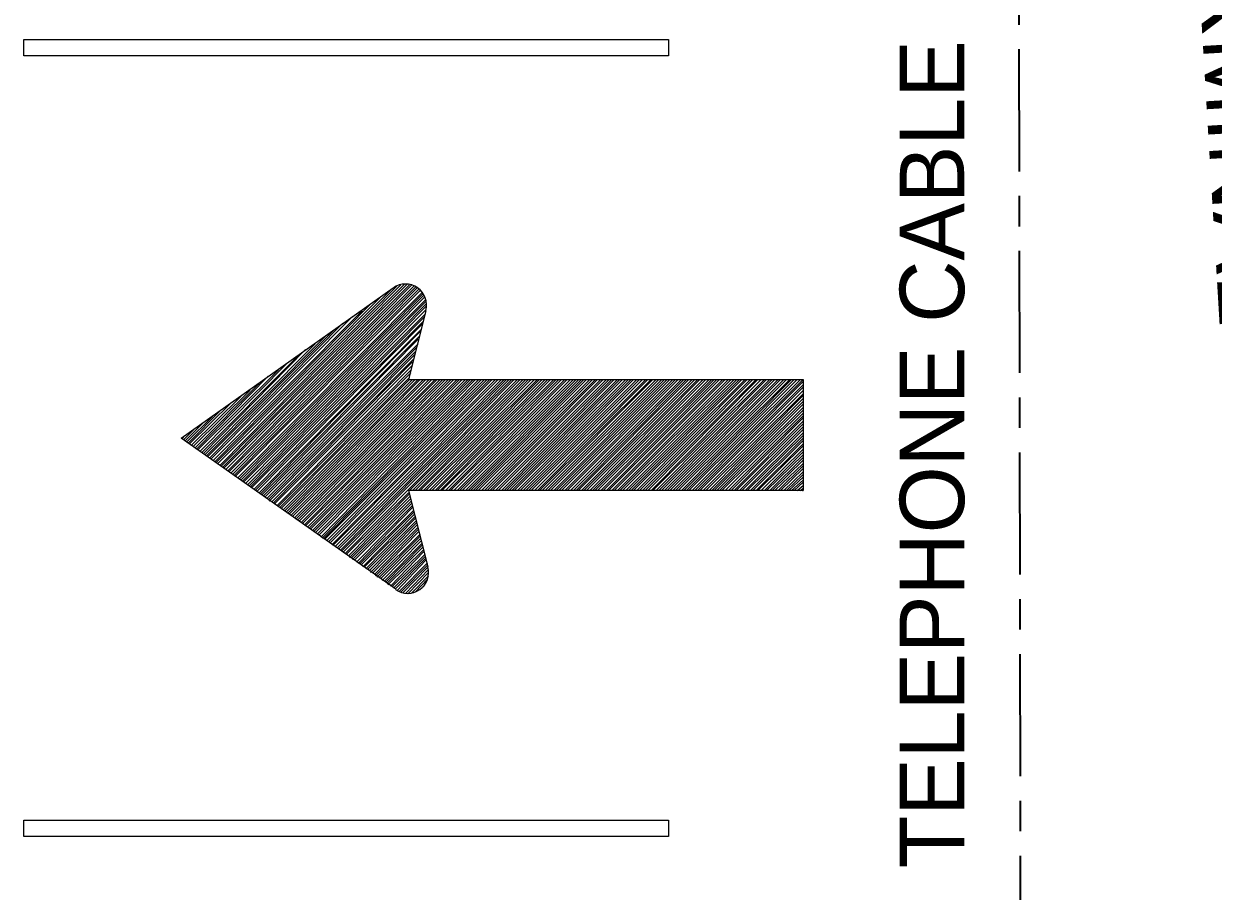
# Model space of a CAD drawing. Extents: x -3227 to 12266, y -3528 to 2100.
# Drawn here: x -2418 to -1659, y -994 to -441 of the extents above; entities that cross this region are included whole.
import ezdxf

# ---------------------------------------------------------------- set-up
doc = ezdxf.new("R2010")
doc.units = 0
doc.header["$LTSCALE"] = 13
doc.linetypes.add('LONG_DASH_SHORT_DASH', pattern=[9.9, 6, -1.2, 1.5, -1.2])
doc.layers.add('1', color=7, linetype='Continuous', lineweight=13)
doc.layers.add('2', color=7, linetype='Continuous', lineweight=13)

msp = doc.modelspace()

# ---------------------------------------------------------------- linework, layer by layer
at = {"layer": '1', "linetype": 'LONG_DASH_SHORT_DASH', "lineweight": 35}
msp.add_line((-1779.32, -2594.17), (-1784.49, 761.77), dxfattribs=at)
at = {"layer": '1', "lineweight": 25}
for points in [[(-2417.67, -450.84), (-2006.46, -450.84), (-2006.46, -461.23), (-2417.67, -461.23)], [(-2417.67, -949.09), (-2006.46, -949.09), (-2006.46, -959.53), (-2417.67, -959.53)]]:
    msp.add_lwpolyline(points, close=True, dxfattribs=at)
at = {"layer": '2'}
for p, q in [((-2290.63, -723.85), (-2174.66, -606.84)), ((-2289.83, -724.29), (-2172.93, -606.84)), ((-2317.36, -705.18), (-2182.02, -609.39)), ((-2293.89, -721.46), (-2184.05, -611)), ((-2292.71, -722.62), (-2179.61, -608.17)), ((-2291.47, -722.95), (-2177.08, -607.34)), ((-2288.55, -725.13), (-2171.7, -607.34)), ((-2287.76, -726.4), (-2170.16, -607.34)), ((-2286.92, -726.79), (-2168.88, -608.17)), ((-2285.69, -727.62), (-2167.64, -608.61)), ((-2284.45, -728.46), (-2166.35, -608.89)), ((-2283.66, -729.23), (-2165.57, -610.17)), ((-2282.42, -729.23), (-2164.78, -611)), ((-2281.19, -730.57), (-2163.44, -612.28)), ((-2279.95, -730.95), (-2163.2, -613.05)), ((-2279.16, -732.12), (-2162.31, -613.83)), ((-2295.96, -720.57), (-2196.05, -619.22)), ((-2295.18, -720.96), (-2189.93, -615.11)), ((-2278.28, -733), (-2161.86, -615.11)), ((-2277.53, -733.34), (-2161.17, -616.78)), ((-2276.25, -734.17), (-2161.17, -618.05)), ((-2274.97, -735.12), (-2161.17, -619.72)), ((-2274.17, -735.95), (-2161.17, -621.33)), ((-2298.04, -718.51), (-2208.01, -627.66)), ((-2296.75, -719.29), (-2201.79, -623.94)), ((-2273.03, -736.28), (-2161.17, -623.44)), ((-2272.14, -736.73), (-2161.46, -625.94)), ((-2270.91, -738), (-2162.31, -628.05)), ((-2300.46, -717.18), (-2219.92, -636.32)), ((-2299.27, -718.07), (-2214.14, -631.77)), ((-2270.12, -738.78), (-2162.65, -630.49)), ((-2268.84, -739.17), (-2163.44, -632.54)), ((-2267.6, -740.07), (-2163.93, -635.6)), ((-2266.76, -740.89), (-2164.78, -637.15)), ((-2301.3, -716.74), (-2225.6, -640.54)), ((-2265.97, -741.67), (-2165.22, -640.1)), ((-2264.68, -742.12), (-2166.06, -642.15)), ((-2302.93, -715.13), (-2238.05, -648.76)), ((-2302.19, -716.01), (-2231.88, -644.99)), ((-2263.95, -742.94), (-2166.06, -644.99)), ((-2262.71, -743.73), (-2166.85, -647.1)), ((-2261.82, -744.61), (-2167.64, -649.65)), ((-2261.08, -745.45), (-2168.04, -651.65)), ((-2305.06, -713.51), (-2249.52, -657.1)), ((-2304.16, -714.35), (-2243.35, -653.26)), ((-2259.35, -745.83), (-2168.88, -654.6)), ((-2258.56, -746.67), (-2169.72, -656.65)), ((-2257.72, -747.11), (-2170.16, -659.14)), ((-2307.09, -711.85), (-2261.82, -665.75)), ((-2306.63, -712.63), (-2255.25, -661.65)), ((-2256.04, -748.34), (-2170.56, -661.65)), ((-2255.25, -748.67), (-2170.85, -663.64)), ((-2254.41, -749.61), (-2171.7, -666.65)), ((-2309.56, -710.57), (-2273.34, -674.53)), ((-2308.32, -711.4), (-2267.6, -670.31)), ((-2253.62, -750.39), (-2171.7, -667.82)), ((-2252.43, -751.23), (-2169.72, -667.82)), ((-2251.1, -751.61), (-2168.04, -667.82)), ((-2250.26, -752.56), (-2166.06, -667.82)), ((-2249.52, -753.28), (-2164.78, -667.82)), ((-2248.29, -753.72), (-2162.65, -667.82)), ((-2247.39, -754.56), (-2161.17, -667.82)), ((-2246.16, -755.33), (-2159.04, -667.82)), ((-2244.92, -756.17), (-2157.27, -667.82)), ((-2244.08, -757.06), (-2155.34, -667.82)), ((-2242.89, -757.44), (-2154.05, -667.82)), ((-2242.05, -758.22), (-2152.02, -667.82)), ((-2240.82, -759.11), (-2150.35, -667.82)), ((-2240.13, -760), (-2148.72, -667.82)), ((-2238.8, -760.72), (-2146.64, -667.82)), ((-2238.05, -761.17), (-2144.96, -667.82)), ((-2236.72, -762.05), (-2143.38, -667.82)), ((-2235.88, -762.89), (-2141.3, -667.82)), ((-2234.64, -763.22), (-2139.72, -667.82)), ((-2233.41, -764.11), (-2138, -667.82)), ((-2232.67, -764.94), (-2135.97, -667.82)), ((-2231.88, -765.67), (-2134.29, -667.82)), ((-2230.54, -766.61), (-2132.61, -667.82)), ((-2229.31, -767.05), (-2131.08, -667.82)), ((-2228.12, -768.39), (-2129.45, -667.82)), ((-2227.23, -769.1), (-2127.42, -667.82)), ((-2226.49, -769.44), (-2125.69, -667.82)), ((-2225.6, -769.83), (-2123.67, -667.82)), ((-2224.37, -770.61), (-2121.99, -667.82)), ((-2223.18, -771.55), (-2120.31, -667.82)), ((-2222.34, -772.38), (-2118.78, -667.82)), ((-2221.11, -773.27), (-2116.7, -667.82)), ((-2220.31, -773.6), (-2115.07, -667.82)), ((-2218.98, -774.5), (-2112.99, -667.82)), ((-2217.84, -775.32), (-2111.32, -667.82)), ((-2216.96, -776.11), (-2109.73, -667.82)), ((-2215.82, -776.99), (-2108, -667.82)), ((-2214.93, -777.38), (-2106.37, -667.82)), ((-2214.14, -778.22), (-2104.74, -667.82)), ((-2212.9, -779.04), (-2102.76, -667.82)), ((-2171.7, -738.78), (-2101.04, -667.82)), ((-2169.72, -738.78), (-2099.01, -667.82)), ((-2168.04, -738.78), (-2097.33, -667.82)), ((-2166.06, -738.78), (-2095.64, -667.82)), ((-2164.78, -738.78), (-2094.07, -667.82)), ((-2162.65, -738.78), (-2091.94, -667.82)), ((-2161.17, -738.78), (-2090.02, -667.82)), ((-2159.04, -738.78), (-2088.68, -667.82)), ((-2157.27, -738.78), (-2087.05, -667.82)), ((-2155.34, -738.78), (-2084.98, -667.82)), ((-2154.05, -738.78), (-2083.34, -667.82)), ((-2152.02, -738.78), (-2081.62, -667.82)), ((-2150.89, -738.78), (-2079.64, -667.82)), ((-2148.72, -738.78), (-2078.01, -667.82)), ((-2146.64, -738.78), (-2076.28, -667.82)), ((-2145.46, -738.78), (-2074.7, -667.82)), ((-2143.38, -738.78), (-2072.62, -667.82)), ((-2141.3, -738.78), (-2070.94, -667.82)), ((-2139.72, -738.78), (-2068.92, -667.82)), ((-2138, -738.78), (-2066.89, -667.82)), ((-2135.97, -738.78), (-2065.26, -667.82)), ((-2134.29, -738.78), (-2063.58, -667.82)), ((-2132.61, -738.78), (-2061.9, -667.82)), ((-2131.08, -738.78), (-2060.32, -667.82)), ((-2129.45, -738.78), (-2058.64, -667.82)), ((-2127.76, -738.78), (-2056.57, -667.82)), ((-2125.69, -738.78), (-2054.93, -667.82)), ((-2123.67, -738.78), (-2052.86, -667.82)), ((-2121.99, -738.78), (-2051.72, -667.82)), ((-2120.31, -738.78), (-2049.65, -667.82)), ((-2118.78, -738.78), (-2048.02, -667.82)), ((-2116.7, -738.78), (-2045.89, -667.82)), ((-2115.07, -738.78), (-2044.21, -667.82)), ((-2112.99, -738.78), (-2042.63, -667.82)), ((-2111.32, -738.78), (-2041, -667.82)), ((-2109.73, -738.78), (-2038.92, -667.82)), ((-2108, -738.78), (-2037.34, -667.82)), ((-2106.37, -738.78), (-2035.66, -667.82)), ((-2104.74, -738.78), (-2033.64, -667.82)), ((-2102.76, -738.78), (-2031.9, -667.82)), ((-2101.04, -738.78), (-2030.28, -667.82)), ((-2099.01, -738.78), (-2028.7, -667.82)), ((-2097.33, -738.78), (-2026.62, -667.82)), ((-2095.64, -738.78), (-2024.94, -667.82)), ((-2094.07, -738.78), (-2022.87, -667.82)), ((-2091.94, -738.78), (-2020.89, -667.82)), ((-2090.02, -738.78), (-2019.51, -667.82)), ((-2088.68, -738.78), (-2017.53, -667.82)), ((-2087.05, -738.78), (-2016.34, -667.82)), ((-2084.98, -738.78), (-2014.32, -667.82)), ((-2083.34, -738.78), (-2012.59, -667.82)), ((-2081.62, -738.78), (-2010.57, -667.82)), ((-2079.64, -738.78), (-2008.98, -667.82)), ((-2078.01, -738.78), (-2007.2, -667.82)), ((-2076.28, -738.78), (-2005.57, -667.82)), ((-2074.7, -738.78), (-2003.55, -667.82)), ((-2072.62, -738.78), (-2001.91, -667.82)), ((-2070.94, -738.78), (-2000.24, -667.82)), ((-2068.92, -738.78), (-1998.16, -667.82)), ((-2066.89, -738.78), (-1996.58, -667.82)), ((-2065.26, -738.78), (-1994.89, -667.82)), ((-2063.98, -738.78), (-1993.32, -667.82)), ((-2061.9, -738.78), (-1991.29, -667.82)), ((-2060.32, -738.78), (-1989.56, -667.82)), ((-2058.64, -738.78), (-1987.59, -667.82)), ((-2056.57, -738.78), (-1986.3, -667.82)), ((-2054.93, -738.78), (-1984.18, -667.82)), ((-2053.3, -738.78), (-1982.49, -667.82)), ((-2051.72, -738.78), (-1980.47, -667.82)), ((-2049.65, -738.78), (-1978.84, -667.82)), ((-2048.02, -738.78), (-1977.31, -667.82)), ((-2045.89, -738.78), (-1975.53, -667.82)), ((-2044.71, -738.78), (-1973.9, -667.82)), ((-2042.63, -738.78), (-1971.82, -667.82)), ((-2041, -738.78), (-1970.19, -667.82)), ((-2038.92, -738.78), (-1968.12, -667.82)), ((-2037.34, -738.78), (-1966.49, -667.82)), ((-2035.66, -738.78), (-1964.56, -667.82)), ((-2033.64, -738.78), (-1962.83, -667.82)), ((-2031.9, -738.78), (-1961.2, -667.82)), ((-2030.28, -738.78), (-1959.52, -667.82)), ((-2028.7, -738.78), (-1957.49, -667.82)), ((-2026.62, -738.78), (-1956.26, -667.82)), ((-2024.94, -738.78), (-1954.18, -667.82)), ((-2022.87, -738.78), (-1952.6, -667.82)), ((-2021.28, -738.78), (-1950.53, -667.82)), ((-2019.51, -738.78), (-1949.3, -667.82)), ((-2017.53, -738.78), (-1947.27, -667.82)), ((-2016.34, -738.78), (-1945.19, -667.82)), ((-2014.32, -738.78), (-1943.95, -667.82)), ((-2012.59, -738.78), (-1941.83, -667.82)), ((-2010.96, -738.78), (-1940.25, -667.82)), ((-2008.98, -738.78), (-1938.62, -667.82)), ((-2007.2, -738.78), (-1936.5, -667.82)), ((-2005.57, -738.78), (-1934.97, -667.82)), ((-2003.55, -738.78), (-1932.84, -667.82)), ((-2001.91, -738.78), (-1931.15, -667.82)), ((-2000.24, -738.78), (-1929.09, -667.82)), ((-1998.16, -738.78), (-1927.95, -667.82)), ((-1996.58, -738.78), (-1926.21, -667.82)), ((-1994.89, -738.78), (-1924.24, -667.82)), ((-1993.32, -738.78), (-1922.12, -667.82)), ((-1991.29, -738.78), (-1920.54, -667.82)), ((-1989.56, -738.78), (-1920.54, -669.09)), ((-1987.84, -738.78), (-1920.54, -671.15)), ((-1986.3, -738.78), (-1920.54, -672.81)), ((-1984.18, -738.78), (-1920.54, -674.92)), ((-2311.98, -708.91), (-2285.29, -682.7)), ((-2310.69, -709.79), (-2279.16, -678.64)), ((-1982.49, -738.78), (-1920.54, -677.03)), ((-1980.47, -738.78), (-1920.54, -678.14)), ((-1978.84, -738.78), (-1920.54, -679.92)), ((-1977.31, -738.78), (-1920.54, -681.97)), ((-2312.76, -708.47), (-2291.47, -686.97)), ((-1975.53, -738.78), (-1920.54, -683.64)), ((-1973.9, -738.78), (-1920.54, -685.64)), ((-1972.27, -738.78), (-1920.54, -687.41)), ((-1970.19, -738.78), (-1920.54, -689.41)), ((-2314.45, -706.8), (-2302.93, -695.24)), ((-2313.65, -707.63), (-2297.2, -691.52)), ((-1968.12, -738.78), (-1920.54, -691.08)), ((-1966.49, -738.78), (-1920.54, -692.36)), ((-1964.56, -738.78), (-1920.54, -694.41)), ((-1963.27, -738.78), (-1920.54, -696.02)), ((-2180.39, -801.76), (-2317.36, -705.18)), ((-2316.57, -705.63), (-2315.34, -704.02)), ((-2315.68, -706.41), (-2309.15, -699.8)), ((-1961.2, -738.78), (-1920.54, -698.07)), ((-1959.52, -738.78), (-1920.54, -699.8)), ((-1957.49, -738.78), (-1920.54, -701.9)), ((-1956.26, -738.78), (-1920.54, -703.57)), ((-1954.18, -738.78), (-1920.54, -705.18)), ((-1952.6, -738.78), (-1920.54, -706.8)), ((-1950.53, -738.78), (-1920.54, -708.91)), ((-1949.3, -738.78), (-1920.54, -710.18)), ((-1947.27, -738.78), (-1920.54, -712.3)), ((-1945.19, -738.78), (-1920.54, -713.91)), ((-1943.95, -738.78), (-1920.54, -716.01)), ((-1941.83, -738.78), (-1920.54, -717.62)), ((-1940.25, -738.78), (-1920.54, -719.29)), ((-1938.62, -738.78), (-1920.54, -721.46)), ((-1936.5, -738.78), (-1920.54, -722.95)), ((-1934.97, -738.78), (-1920.54, -724.73)), ((-1932.84, -738.78), (-1920.54, -726.79)), ((-1931.15, -738.78), (-1920.54, -728.46)), ((-1929.53, -738.78), (-1920.54, -730.13)), ((-1927.95, -738.78), (-1920.54, -732.12)), ((-1926.21, -738.78), (-1920.54, -733.34)), ((-1924.24, -738.78), (-1920.54, -735.51)), ((-2212.06, -779.49), (-2172.19, -740.07)), ((-2210.82, -780.66), (-2171.7, -740.89)), ((-2209.99, -781.55), (-2171.45, -742.5)), ((-1922.12, -738.78), (-1920.54, -737.18)), ((-1920.88, -738.78), (-1920.54, -738.78)), ((-2208.8, -781.88), (-2170.85, -743.73)), ((-2208.01, -782.77), (-2170.56, -745.45)), ((-2206.73, -783.21), (-2170.16, -746.67)), ((-2205.49, -784.44), (-2169.72, -748.34)), ((-2204.31, -785.26), (-2169.72, -749.61)), ((-2203.51, -785.66), (-2168.88, -751.23)), ((-2202.62, -786.43), (-2168.88, -752.56)), ((-2201.44, -787.37), (-2168.48, -753.72)), ((-2200.6, -787.71), (-2168.04, -755.33)), ((-2199.37, -788.6), (-2168.04, -756.61)), ((-2198.47, -789.09), (-2167.29, -757.94)), ((-2197.34, -789.88), (-2166.85, -759.11)), ((-2196.45, -791.1), (-2166.85, -760.72)), ((-2195.26, -791.49), (-2166.06, -762.05)), ((-2194.03, -792.27), (-2166.06, -763.61)), ((-2193.24, -793.1), (-2165.57, -764.94)), ((-2192.35, -794.04), (-2164.78, -766.61)), ((-2191.11, -794.38), (-2164.78, -767.83)), ((-2189.93, -794.76), (-2164.33, -769.1)), ((-2189.13, -796.1), (-2163.93, -770.61)), ((-2187.85, -796.81), (-2163.44, -772.38)), ((-2186.97, -797.32), (-2163.44, -773.6)), ((-2186.17, -798.09), (-2163.2, -774.88)), ((-2185.38, -798.99), (-2162.65, -776.49)), ((-2183.8, -799.76), (-2162.31, -777.38)), ((-2182.96, -800.26), (-2161.86, -779.49)), ((-2181.72, -801.04), (-2161.46, -780.66)), ((-2180.83, -801.76), (-2161.17, -781.88)), ((-2179.61, -802.65), (-2161.17, -783.21)), ((-2178.31, -803.15), (-2160.23, -784.93)), ((-2177.08, -803.53), (-2159.88, -786.1)), ((-2175.89, -803.93), (-2159.88, -787.71)), ((-2174.21, -804.37), (-2159.44, -789.09)), ((-2172.64, -804.7), (-2159.44, -791.1)), ((-2170.56, -804.37), (-2159.44, -793.1)), ((-2168.04, -803.53), (-2160.23, -795.26)), ((-2164.33, -801.48), (-2162.31, -799.43))]:
    msp.add_line(p, q, dxfattribs=at)
msp.add_lwpolyline([(-2161.17, -623.94), (-2172.19, -667.82), (-1920.54, -667.82), (-1920.54, -738.78), (-2172.19, -738.78), (-2159.88, -787.37)], dxfattribs=at)
for centre, major_axis, start_param, end_param in [((-2174.14, -620.4), (0, 13.53), 4.45929, 6.896444), ((-2172.79, -790.82), (0, -13.53), 5.672067, 8.11079)]:
    msp.add_ellipse(centre, major_axis=major_axis, ratio=0.99136, start_param=start_param, end_param=end_param, dxfattribs=at)

# ---------------------------------------------------------------- texts
at = {"layer": '1', "width": 1.1}
msp.add_text('TO TERMINAL STRIP ENCLOSURE', height=41.13, rotation=273.418, dxfattribs=at).set_placement((-1678.96, -228.54))
at = {"layer": '1'}
msp.add_text('TELEPHONE CABLE', height=41.11, rotation=90, dxfattribs=at).set_placement((-1817.76, -979.86))

doc.saveas('drawing.dxf')
